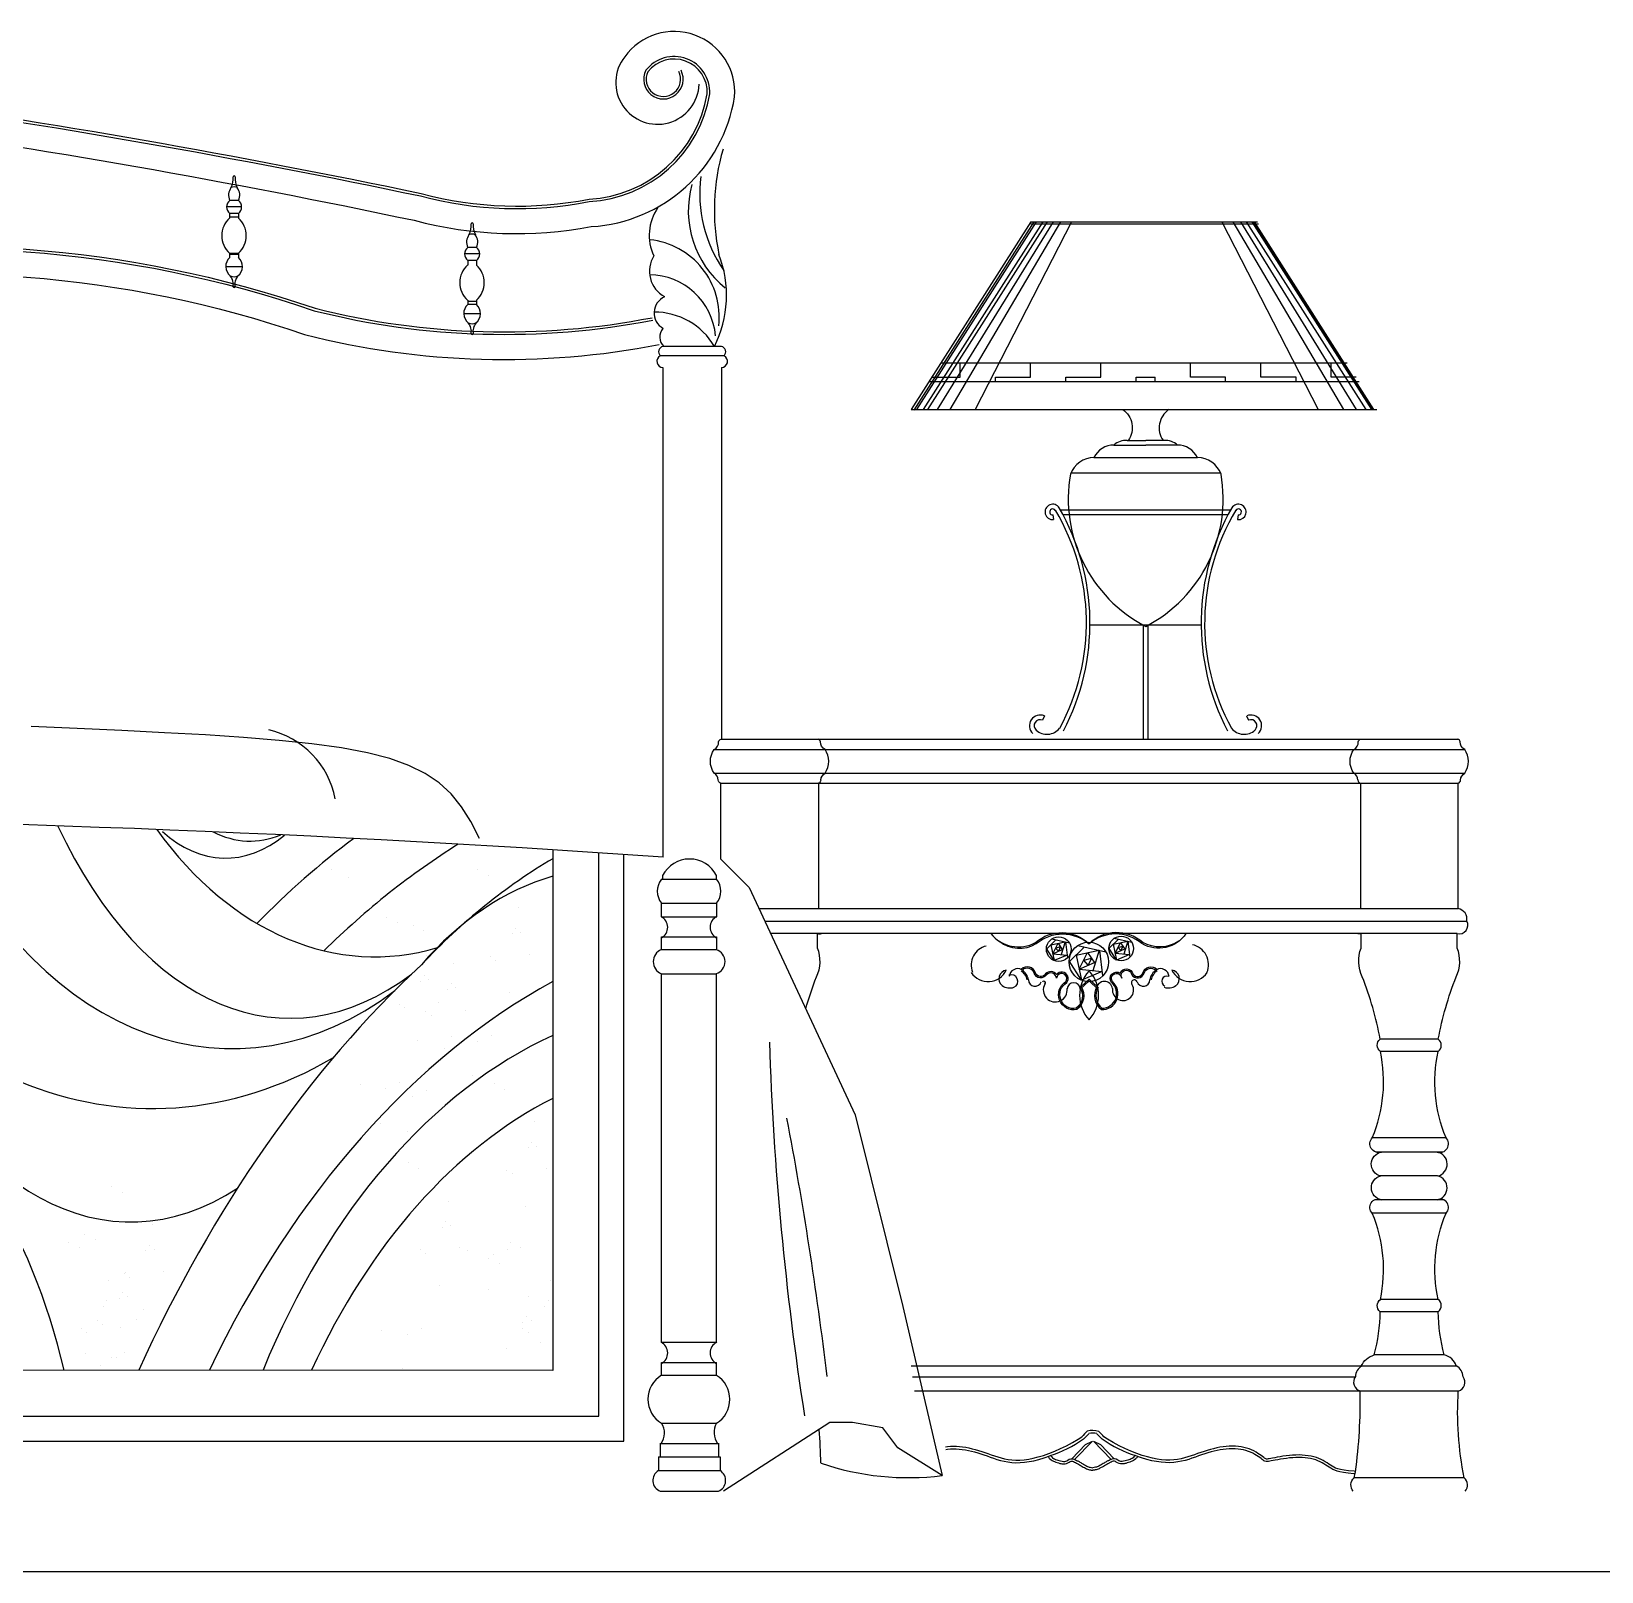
# Model space of a CAD drawing. Header units: inches. Extents: x 15.4 to 57.9, y 9.9 to 34.7.
# Drawn here: x 21.528 to 22.781, y 20.297 to 21.525 of the extents above; entities that cross this region are included whole.
import ezdxf

# ---------------------------------------------------------------- set-up
doc = ezdxf.new("R2010")
doc.units = ezdxf.units.IN
doc.header["$MEASUREMENT"] = 0
doc.layers.add('02', color=2, linetype='Continuous')
doc.layers.add('1', color=1, linetype='Continuous')

msp = doc.modelspace()

# ---------------------------------------------------------------- linework, layer by layer
at = {"layer": '02'}
for p, q in [((21.6937, 21.3906), (21.6866, 21.3906)), ((21.6962, 21.3854), (21.6842, 21.3854)), ((21.6937, 21.3802), (21.6866, 21.3802)), ((21.6866, 21.3802), (21.6866, 21.3765)), ((21.6937, 21.3773), (21.6866, 21.3773)), ((21.6937, 21.3802), (21.6937, 21.3765)), ((22.3258, 21.3734), (22.2304, 21.2237)), ((22.3283, 21.3734), (22.2326, 21.2233)), ((22.3301, 21.3734), (22.2346, 21.2237)), ((22.3354, 21.3734), (22.24, 21.2237)), ((22.339, 21.3734), (22.2435, 21.2237)), ((22.3437, 21.3734), (22.2511, 21.2237)), ((22.3496, 21.3734), (22.2612, 21.2237)), ((22.3584, 21.3734), (22.2816, 21.2237)), ((22.3258, 21.3734), (22.5067, 21.3734)), ((22.3258, 21.3719), (22.5076, 21.3719)), ((22.4783, 21.3734), (22.5552, 21.2237)), ((22.4872, 21.3734), (22.5755, 21.2237)), ((22.4931, 21.3734), (22.5856, 21.2237)), ((22.4978, 21.3734), (22.5932, 21.2237)), ((22.5023, 21.3734), (22.5977, 21.2237)), ((22.5032, 21.3734), (22.5986, 21.2237)), ((22.504, 21.3734), (22.5994, 21.2237)), ((21.8837, 21.3531), (21.8766, 21.3531)), ((21.6969, 21.3376), (21.6835, 21.3376)), ((21.6866, 21.3486), (21.6866, 21.345)), ((21.6937, 21.3481), (21.6866, 21.3481)), ((21.6937, 21.3474), (21.6866, 21.3474)), ((21.6937, 21.3486), (21.6937, 21.345)), ((21.8862, 21.3479), (21.8741, 21.3479)), ((21.8766, 21.3427), (21.8766, 21.339)), ((21.8837, 21.3427), (21.8766, 21.3427)), ((21.8837, 21.3427), (21.8837, 21.339)), ((21.8868, 21.3001), (21.8735, 21.3001)), ((21.8766, 21.3111), (21.8766, 21.3075)), ((21.8837, 21.3099), (21.8766, 21.3099)), ((21.8837, 21.3075), (21.8766, 21.3075)), ((21.8837, 21.3111), (21.8837, 21.3075)), ((22.079, 21.274), (22.0324, 21.274)), ((22.0812, 21.2667), (22.0302, 21.2667)), ((22.2542, 21.2611), (22.5782, 21.2611)), ((22.4532, 21.2496), (22.4532, 21.2611)), ((22.5094, 21.2496), (22.5094, 21.2611)), ((22.5656, 21.2496), (22.5656, 21.2611)), ((22.0325, 20.8665), (22.0325, 21.2573)), ((22.079, 21.2573), (22.079, 20.9606)), ((22.4252, 21.2461), (22.4252, 21.2496)), ((22.4813, 21.2496), (22.4532, 21.2496)), ((22.4813, 21.2461), (22.4813, 21.2496)), ((22.5375, 21.2496), (22.5094, 21.2496)), ((22.5375, 21.2461), (22.5375, 21.2496)), ((22.5855, 21.2496), (22.5656, 21.2496)), ((22.2447, 21.2461), (22.5878, 21.2461)), ((22.2304, 21.2237), (22.6021, 21.2237)), ((22.4027, 21.1991), (22.4176, 21.199)), ((22.4324, 21.1991), (22.4176, 21.199)), ((22.3922, 21.1954), (22.4176, 21.1952)), ((22.4429, 21.1954), (22.4176, 21.1952)), ((22.3763, 21.1855), (22.4589, 21.1855)), ((22.4774, 21.173), (22.3578, 21.173)), ((22.3436, 21.1396), (22.344, 21.1359)), ((22.3495, 21.1438), (22.4854, 21.1438)), ((22.3515, 21.1401), (22.4834, 21.1401)), ((22.4913, 21.1396), (22.4909, 21.1359)), ((22.3731, 21.052), (22.4617, 21.052)), ((22.4156, 21.0517), (22.4156, 20.9606)), ((22.4194, 21.0517), (22.4194, 20.9606)), ((22.3367, 20.9793), (22.3352, 20.9758)), ((22.4981, 20.9793), (22.4996, 20.9758)), ((22.0788, 20.9606), (22.6665, 20.9606)), ((22.0732, 20.9526), (22.6721, 20.9526)), ((22.0732, 20.9336), (22.6721, 20.9336)), ((22.0785, 20.9256), (22.6668, 20.9256)), ((22.1564, 20.9256), (22.1564, 20.8256)), ((22.5889, 20.9256), (22.5889, 20.8256)), ((21.9445, 20.8724), (21.9445, 20.4571)), ((21.9812, 20.4206), (21.9812, 20.87)), ((22.0012, 20.4006), (22.0012, 20.8686)), ((21.7683, 20.8566), (21.7683, 20.8566)), ((21.7812, 20.8503), (21.7812, 20.8503)), ((21.8848, 20.8566), (21.8848, 20.8566)), ((21.8932, 20.8521), (21.8932, 20.8521)), ((22.0311, 20.849), (22.0751, 20.849)), ((22.0321, 20.8519), (22.0321, 20.849)), ((22.0751, 20.849), (22.0751, 20.8519)), ((21.9169, 20.8261), (21.9169, 20.8261)), ((22.0311, 20.8299), (22.0751, 20.8299)), ((22.1089, 20.8256), (22.6668, 20.8256)), ((21.8118, 20.8186), (21.8118, 20.8186)), ((21.8202, 20.8142), (21.8202, 20.8142)), ((21.8333, 20.8123), (21.8333, 20.8123)), ((22.0309, 20.8191), (22.0753, 20.8191)), ((22.1136, 20.8156), (22.6738, 20.8156)), ((21.8417, 20.8079), (21.8417, 20.8079)), ((21.9121, 20.8054), (21.9121, 20.8054)), ((21.9149, 20.8098), (21.9149, 20.8098)), ((21.9186, 20.8066), (21.9186, 20.8066)), ((22.0312, 20.8029), (22.075, 20.8029)), ((22.6661, 20.8056), (22.1183, 20.8056)), ((22.3386, 20.7934), (22.346, 20.8007)), ((22.3419, 20.7967), (22.3534, 20.799)), ((22.3427, 20.8014), (22.3567, 20.7983)), ((22.3434, 20.7895), (22.3476, 20.7979)), ((22.3476, 20.7979), (22.3513, 20.7925)), ((22.3534, 20.799), (22.3502, 20.7889)), ((22.3536, 20.799), (22.3551, 20.7862)), ((22.3884, 20.7939), (22.3958, 20.8011)), ((22.3917, 20.7971), (22.4032, 20.7995)), ((22.3925, 20.8019), (22.4065, 20.7987)), ((22.3932, 20.79), (22.3974, 20.7983)), ((22.3974, 20.7983), (22.4011, 20.793)), ((22.4032, 20.7995), (22.4, 20.7893)), ((22.4034, 20.7994), (22.4049, 20.7867)), ((21.8438, 20.7881), (21.8438, 20.7881)), ((21.8948, 20.7874), (21.8948, 20.7874)), ((21.9262, 20.7889), (21.9262, 20.7889)), ((22.0311, 20.7928), (22.0751, 20.7928)), ((22.3445, 20.7841), (22.3384, 20.7937)), ((22.3419, 20.7967), (22.3445, 20.7841)), ((22.3434, 20.7895), (22.351, 20.793)), ((22.3434, 20.7895), (22.3549, 20.7884)), ((22.3549, 20.7884), (22.3445, 20.7841)), ((22.3567, 20.7833), (22.3686, 20.7949)), ((22.362, 20.7885), (22.3804, 20.7923)), ((22.362, 20.7885), (22.3663, 20.7684)), ((22.3633, 20.7961), (22.3857, 20.7911)), ((22.3644, 20.7771), (22.3712, 20.7904)), ((22.3712, 20.7904), (22.3771, 20.7819)), ((22.3804, 20.7923), (22.3753, 20.776)), ((22.3808, 20.7922), (22.3832, 20.7718)), ((22.3943, 20.7845), (22.3882, 20.7942)), ((22.3917, 20.7971), (22.3943, 20.7845)), ((22.3932, 20.79), (22.4008, 20.7934)), ((22.3932, 20.79), (22.4047, 20.7889)), ((22.4047, 20.7889), (22.3943, 20.7845)), ((21.8653, 20.7818), (21.8653, 20.7818)), ((21.8991, 20.7845), (21.8991, 20.7845)), ((22.0311, 20.7736), (22.0751, 20.7736)), ((22.3663, 20.7684), (22.3564, 20.7838)), ((22.3644, 20.7771), (22.3766, 20.7826)), ((22.3644, 20.7771), (22.3828, 20.7753)), ((22.3828, 20.7753), (22.3663, 20.7684)), ((21.8391, 20.7674), (21.8391, 20.7674)), ((21.8418, 20.7718), (21.8418, 20.7718)), ((21.8456, 20.7686), (21.8456, 20.7686)), ((21.8606, 20.7611), (21.8606, 20.7611)), ((21.8633, 20.7655), (21.8633, 20.7655)), ((21.8671, 20.7623), (21.8671, 20.7623)), ((22.3724, 20.7679), (22.3654, 20.7613)), ((22.3724, 20.7693), (22.3661, 20.7634)), ((22.3788, 20.7634), (22.3724, 20.7693)), ((22.3794, 20.7613), (22.3724, 20.7679)), ((21.8218, 20.7494), (21.8218, 20.7494)), ((21.8532, 20.7509), (21.8532, 20.7509)), ((21.9099, 20.7585), (21.9099, 20.7585)), ((21.8261, 20.7466), (21.8261, 20.7466)), ((21.8432, 20.7431), (21.8432, 20.7431)), ((21.8476, 20.7402), (21.8476, 20.7402)), ((21.8747, 20.7446), (21.8747, 20.7446)), ((21.8639, 20.7231), (21.8639, 20.7231)), ((21.8953, 20.7246), (21.8953, 20.7246)), ((21.8368, 20.7205), (21.8368, 20.7205)), ((21.8583, 20.7142), (21.8583, 20.7142)), ((21.8842, 20.7199), (21.8842, 20.7199)), ((22.651, 20.7213), (22.6047, 20.7213)), ((22.6509, 20.7115), (22.6048, 20.7115)), ((21.7909, 20.6852), (21.7909, 20.6852)), ((21.8223, 20.6867), (21.8223, 20.6867)), ((21.8801, 20.6922), (21.8801, 20.6922)), ((21.8977, 20.6858), (21.8977, 20.6858)), ((21.8111, 20.682), (21.8111, 20.682)), ((21.8326, 20.6757), (21.8326, 20.6757)), ((21.8438, 20.6804), (21.8438, 20.6804)), ((21.9061, 20.6814), (21.9061, 20.6814)), ((21.807, 20.6543), (21.807, 20.6543)), ((21.8285, 20.6479), (21.8285, 20.6479)), ((21.9298, 20.6553), (21.9298, 20.6553)), ((21.9278, 20.6391), (21.9278, 20.6391)), ((21.9315, 20.6359), (21.9315, 20.6359)), ((22.6572, 20.6427), (22.5984, 20.6427)), ((21.829, 20.6226), (21.829, 20.6226)), ((21.925, 20.6346), (21.925, 20.6346)), ((22.6545, 20.6313), (22.6012, 20.6313)), ((21.8374, 20.6182), (21.8374, 20.6182)), ((21.9077, 20.6166), (21.9077, 20.6166)), ((21.912, 20.6138), (21.912, 20.6138)), ((21.9391, 20.6182), (21.9391, 20.6182)), ((22.6505, 20.6122), (22.6052, 20.6122)), ((21.5926, 20.6036), (21.5926, 20.6036)), ((21.601, 20.5992), (21.601, 20.5992)), ((21.861, 20.5921), (21.861, 20.5921)), ((21.9228, 20.5877), (21.9228, 20.5877)), ((22.6553, 20.5932), (22.6004, 20.5932)), ((21.6247, 20.5731), (21.6247, 20.5731)), ((21.859, 20.5758), (21.859, 20.5758)), ((21.8628, 20.5726), (21.8628, 20.5726)), ((22.6572, 20.5825), (22.5984, 20.5825)), ((21.5711, 20.5657), (21.5711, 20.5657)), ((21.5795, 20.5613), (21.5795, 20.5613)), ((21.8563, 20.5714), (21.8563, 20.5714)), ((21.5582, 20.5594), (21.5582, 20.5594)), ((21.5666, 20.5549), (21.5666, 20.5549)), ((21.6199, 20.5524), (21.6199, 20.5524)), ((21.6227, 20.5568), (21.6227, 20.5568)), ((21.6264, 20.5536), (21.6264, 20.5536)), ((21.8389, 20.5534), (21.8389, 20.5534)), ((21.8433, 20.5505), (21.8433, 20.5505)), ((21.8704, 20.5549), (21.8704, 20.5549)), ((21.8768, 20.5524), (21.8768, 20.5524)), ((21.8971, 20.5492), (21.8971, 20.5492)), ((21.9082, 20.5539), (21.9082, 20.5539)), ((21.9106, 20.5594), (21.9106, 20.5594)), ((21.919, 20.5549), (21.919, 20.5549)), ((21.945, 20.5594), (21.945, 20.5594)), ((21.6026, 20.5344), (21.6026, 20.5344)), ((21.6032, 20.5352), (21.6032, 20.5352)), ((21.634, 20.5359), (21.634, 20.5359)), ((21.8934, 20.5467), (21.8934, 20.5467)), ((21.9018, 20.5423), (21.9018, 20.5423)), ((21.5903, 20.5289), (21.5903, 20.5289)), ((21.6069, 20.5316), (21.6069, 20.5316)), ((21.854, 20.5245), (21.854, 20.5245)), ((21.9427, 20.5289), (21.9427, 20.5289)), ((21.5883, 20.5126), (21.5883, 20.5126)), ((21.5984, 20.5145), (21.5984, 20.5145)), ((21.6012, 20.5189), (21.6012, 20.5189)), ((21.6049, 20.5157), (21.6049, 20.5157)), ((21.893, 20.5215), (21.893, 20.5215)), ((21.9255, 20.5162), (21.9255, 20.5162)), ((21.9407, 20.5126), (21.9407, 20.5126)), ((21.9444, 20.5094), (21.9444, 20.5094)), ((22.6509, 20.5137), (22.6048, 20.5137)), ((21.5856, 20.5082), (21.5856, 20.5082)), ((21.6125, 20.498), (21.6125, 20.498)), ((21.6177, 20.5055), (21.6177, 20.5055)), ((21.9235, 20.4999), (21.9235, 20.4999)), ((21.9379, 20.5082), (21.9379, 20.5082)), ((22.651, 20.5039), (22.6047, 20.5039)), ((21.5682, 20.4902), (21.5682, 20.4902)), ((21.5726, 20.4873), (21.5726, 20.4873)), ((21.5811, 20.4965), (21.5811, 20.4965)), ((21.5854, 20.4936), (21.5854, 20.4936)), ((21.5996, 20.4917), (21.5996, 20.4917)), ((21.8081, 20.4891), (21.8081, 20.4891)), ((21.8283, 20.486), (21.8283, 20.486)), ((21.8395, 20.4906), (21.8395, 20.4906)), ((21.9206, 20.4902), (21.9206, 20.4902)), ((21.9207, 20.4955), (21.9207, 20.4955)), ((21.9249, 20.4873), (21.9249, 20.4873)), ((21.9272, 20.4967), (21.9272, 20.4967)), ((22.075, 20.4903), (22.0751, 20.4903)), ((21.9077, 20.4747), (21.9077, 20.4747)), ((21.9348, 20.479), (21.9348, 20.479)), ((22.0309, 20.4795), (22.0753, 20.4795)), ((21.5717, 20.4702), (21.5717, 20.4702)), ((21.5833, 20.4613), (21.5833, 20.4613)), ((21.592, 20.467), (21.592, 20.467)), ((21.5962, 20.4676), (21.5962, 20.4676)), ((21.6031, 20.4717), (21.6031, 20.4717)), ((22.0312, 20.4633), (22.075, 20.4633)), ((22.2304, 20.4606), (22.6656, 20.4606)), ((22.6558, 20.4694), (22.5999, 20.4694)), ((21.9445, 20.4571), (20.3204, 20.4573)), ((21.8242, 20.4582), (21.8242, 20.4582)), ((21.9357, 20.4571), (21.9357, 20.4571)), ((22.0311, 20.4532), (22.0751, 20.4532)), ((22.2316, 20.452), (22.5849, 20.452)), ((22.667, 20.4406), (22.2332, 20.4406)), ((20.2838, 20.4206), (21.9812, 20.4206)), ((22.0312, 20.4149), (22.075, 20.4149)), ((22.075, 20.4157), (22.075, 20.4157)), ((20.2638, 20.4006), (22.0012, 20.4006)), ((22.0302, 20.3987), (22.0767, 20.3987)), ((22.3586, 20.3866), (22.3695, 20.3979)), ((22.3608, 20.386), (22.375, 20.4007)), ((22.3695, 20.3979), (22.375, 20.4007)), ((22.3759, 20.4007), (22.3815, 20.3979)), ((22.3901, 20.386), (22.3759, 20.4007)), ((22.3924, 20.3866), (22.3815, 20.3979)), ((22.0288, 20.388), (22.078, 20.388)), ((22.0288, 20.3771), (22.078, 20.3771)), ((22.0302, 20.3606), (22.0767, 20.3606)), ((22.6717, 20.3714), (22.5839, 20.3714))]:
    msp.add_line(p, q, dxfattribs=at)
for points in [[(21.2323, 21.39, -0.130335), (21.252, 21.4082, -0.118171), (21.3885, 21.4529, -0.016946), (21.834, 21.3747, 0.112564), (21.9752, 21.3697, 0.352312), (22.0896, 21.4733, 0.758077), (22.0019, 21.5052, 1.374201), (22.0613, 21.4832)], [(21.2153, 21.3751, -1.113519), (21.2393, 21.3799, -0.603936), (21.2014, 21.3617, -0.199699), (21.1989, 21.3935, -0.134919), (21.2306, 21.4308, -0.187041), (21.3963, 21.4735, -0.017027), (21.8395, 21.3961, 0.114354), (21.9734, 21.3916, 0.351106), (22.0677, 21.4757, 0.729395), (22.0204, 21.4933, 1.61802), (22.045, 21.4935)], [(21.2171, 21.3761, -1.128329), (21.2377, 21.3788, -0.591946), (21.2023, 21.3635, -0.177266), (21.2007, 21.3926, -0.137366), (21.2321, 21.4294, -0.18565), (21.3956, 21.4716, -0.01702), (21.839, 21.3941, 0.114182), (21.9735, 21.3896, 0.351273), (22.0697, 21.4755, 0.733847), (22.0187, 21.4944, 1.630344), (22.0468, 21.4944)], [(21.1321, 21.3115, 0.077438), (21.2893, 21.3379, -0.130557), (21.7548, 21.3045, 0.110465), (22.0237, 21.297, 0.080578)], [(21.1321, 21.3095, 0.07755), (21.2902, 21.336, -0.13035), (21.7541, 21.3026, 0.110529), (22.0243, 21.2951, 0.080733)], [(21.1321, 21.2892, 0.078597), (21.2982, 21.3177, -0.128176), (21.7465, 21.2836, 0.111029), (22.0294, 21.2756, 0.082091)], [(22.3992, 21.2237, -0.414467), (22.4038, 21.1992, -0.414467)], [(22.0765, 20.9281, 0.240861), (22.0732, 20.9336, -0.308746), (22.0732, 20.9526, 0.326735), (22.0767, 20.9587, -0.287623), (22.0788, 20.9606)], [(22.1583, 20.9281, -0.240861), (22.1617, 20.9336, 0.308746), (22.1617, 20.9526, -0.326735), (22.1582, 20.9587, 0.287623), (22.1561, 20.9606)], [(22.5869, 20.9281, 0.240861), (22.5836, 20.9336, -0.308746), (22.5836, 20.9526, 0.326735), (22.5871, 20.9587, -0.287623), (22.5892, 20.9606)], [(22.6687, 20.9281, -0.240861), (22.6721, 20.9336, 0.308746), (22.6721, 20.9526, -0.326735), (22.6686, 20.9587, 0.287623), (22.6665, 20.9606)], [(22.0785, 20.865), (22.0785, 20.9256, -0.31391), (22.0765, 20.9282)], [(22.1584, 20.9282, -0.31391), (22.1564, 20.9256)], [(22.5869, 20.9282, 0.31391), (22.5889, 20.9256)], [(22.6725, 20.3606, 0.409287), (22.6717, 20.3714, -0.065136), (22.667, 20.4406, 0.520325), (22.6708, 20.452, 0.276899), (22.6654, 20.4607, 0.258128), (22.6558, 20.4694, -0.06379), (22.651, 20.5039, 0.500989), (22.6509, 20.5137, -0.152906), (22.6572, 20.5825, 0.836082), (22.6501, 20.5932, 0.819622), (22.6505, 20.6122, 0.818188), (22.6501, 20.6313, 0.785981), (22.6572, 20.6427, -0.152906), (22.6509, 20.7115, 0.500989), (22.651, 20.7213, -0.048518), (22.6653, 20.7711, 0.211845), (22.6661, 20.794), (22.6661, 20.8056, 0.652991), (22.6738, 20.8156, 0.415573), (22.6668, 20.8256), (22.6668, 20.9256, 0.31391), (22.6688, 20.9282)], [(22.1463, 20.7456, -0.025165), (22.1549, 20.7711, 0.211845), (22.1557, 20.794), (22.1557, 20.8056, 0.118899), (22.159, 20.8056)], [(22.294, 20.8056, 0.364208), (22.3297, 20.7985, -0.39192), (22.3724, 20.7975)], [(22.3008, 20.7995, 0.311736), (22.3302, 20.7976, -0.36627), (22.3724, 20.7975)], [(22.4441, 20.7995, -0.274785), (22.4152, 20.7985, 0.39192), (22.3724, 20.7975)], [(22.4497, 20.8056, -0.402096), (22.4146, 20.7976, 0.36627), (22.3724, 20.7975)], [(22.5896, 20.4606, -0.216948), (22.5999, 20.4694, 0.06379), (22.6047, 20.5039, -0.500989), (22.6048, 20.5137, 0.152906), (22.5984, 20.5825, -0.836082), (22.6056, 20.5932, -0.819622), (22.6052, 20.6122, -0.818188), (22.6056, 20.6313, -0.785981), (22.5984, 20.6427, 0.152906), (22.6048, 20.7115, -0.500989), (22.6047, 20.7213, 0.048518), (22.5904, 20.7711, -0.211845), (22.5895, 20.794), (22.5895, 20.8056, -0.118899), (22.5863, 20.8056)], [(22.3651, 20.7628, -0.379962), (22.3622, 20.746, -0.844512), (22.3546, 20.7665, 1.004936), (22.3465, 20.7729, 0.467342), (22.3376, 20.7734, -0.648499), (22.3296, 20.7744, 0.555304), (22.3185, 20.7772)], [(22.3661, 20.7634, -0.385418), (22.3627, 20.745, -0.846063), (22.3539, 20.7673, 1.311813), (22.3465, 20.7701, 0.622182), (22.3384, 20.7728, -0.639998), (22.3286, 20.774, 0.555304), (22.3192, 20.7765)], [(22.3788, 20.7634, 0.385418), (22.3822, 20.745, 0.718106), (22.391, 20.7673, -1.311813), (22.3984, 20.7701, -1.163865), (22.4064, 20.7728, 0.639998), (22.4163, 20.774, -0.555304), (22.4256, 20.7765)], [(22.3797, 20.7628, 0.377899), (22.3826, 20.7461, 0.711148), (22.3902, 20.7666, -0.849148), (22.3972, 20.774, -0.74127), (22.4075, 20.7732, 0.624831), (22.4153, 20.7744, -0.555304), (22.4264, 20.7772)], [(22.3395, 20.3884, 0.03215), (22.3412, 20.3865, 0.094826), (22.3449, 20.3843, 0.030679), (22.3491, 20.3829, 0.046778), (22.352, 20.3825, 0.177054), (22.3566, 20.3839, -0.274127), (22.3599, 20.3843, -0.009052), (22.3615, 20.3835, -0.007283), (22.3634, 20.3825, -0.011261), (22.366, 20.381, 0.008001), (22.3696, 20.379, 0.077208), (22.3728, 20.3778, 0.020725), (22.3754, 20.3774)], [(22.3415, 20.3891, 0.021705), (22.3426, 20.388, 0.094826), (22.3456, 20.3861, 0.030679), (22.3496, 20.3849, 0.046778), (22.3521, 20.3845, 0.177054), (22.3554, 20.3855, -0.274127), (22.3607, 20.3861, -0.009052), (22.3624, 20.3853, -0.007283), (22.3644, 20.3843, -0.011261), (22.367, 20.3828, 0.008001), (22.3706, 20.3807, 0.077208), (22.3732, 20.3798, 0.018804), (22.3754, 20.3794, 0.044965)], [(22.4093, 20.3891, -0.021705), (22.4082, 20.388, -0.094826), (22.4052, 20.3861, -0.030679), (22.4012, 20.3849, -0.046778), (22.3987, 20.3845, -0.177054), (22.3953, 20.3855, 0.274127), (22.39, 20.3861, 0.009052), (22.3884, 20.3853, 0.007283), (22.3864, 20.3843, 0.011261), (22.3837, 20.3828, -0.008001), (22.3802, 20.3807, -0.077208), (22.3776, 20.3798, -0.018804), (22.3754, 20.3794, -0.044965)], [(22.4113, 20.3884, -0.03215), (22.4096, 20.3865, -0.094826), (22.4059, 20.3843, -0.030679), (22.4017, 20.3829, -0.046778), (22.3988, 20.3825, -0.177054), (22.3941, 20.3839, 0.274127), (22.3909, 20.3843, 0.009052), (22.3893, 20.3835, 0.007283), (22.3873, 20.3825, 0.011261), (22.3848, 20.381, -0.008001), (22.3811, 20.379, -0.077208), (22.378, 20.3778, -0.020725), (22.3754, 20.3774)], [(22.5832, 20.3606, -0.409287), (22.5839, 20.3714, 0.004529), (22.5849, 20.3761)]]:
    msp.add_lwpolyline(points, format="xyb", dxfattribs=at)
for points in [[(21.8861, 20.8814), (21.8791, 20.8949), (21.8716, 20.9068), (21.8633, 20.917), (21.8538, 20.9258), (21.8427, 20.9334), (21.8297, 20.9398), (21.8145, 20.9452), (21.7966, 20.9498), (21.7758, 20.9537), (21.7523, 20.957), (21.7262, 20.9597), (21.6978, 20.9621), (21.6673, 20.9641), (21.6348, 20.9659), (21.6007, 20.9676), (21.565, 20.9692), (21.5282, 20.9708)], [(22.0785, 20.865), (22.1011, 20.8424), (22.1857, 20.6611), (22.2238, 20.508), (22.2551, 20.3731), (22.2198, 20.3952), (22.2077, 20.4113), (22.1835, 20.4154), (22.1656, 20.4154), (22.0806, 20.3606)], [(22.0312, 20.819), (22.0312, 20.8299)], [(22.075, 20.8299), (22.075, 20.819)], [(22.0312, 20.7928), (22.0312, 20.8029)], [(22.075, 20.8029), (22.075, 20.7928)], [(22.0312, 20.4794), (22.0312, 20.7736)], [(22.075, 20.4794), (22.075, 20.7736)], [(22.0312, 20.4532), (22.0312, 20.4633)], [(22.075, 20.4532), (22.075, 20.4633)], [(22.0302, 20.3989), (22.0302, 20.388)], [(22.0767, 20.3989), (22.0767, 20.388)], [(22.2578, 20.3961), (22.2593, 20.3963), (22.2617, 20.3965), (22.2641, 20.3966), (22.2665, 20.3965), (22.269, 20.3963), (22.2715, 20.3961), (22.274, 20.3957), (22.2765, 20.3952), (22.279, 20.3946), (22.2816, 20.394), (22.2841, 20.3933), (22.2867, 20.3925), (22.2892, 20.3916), (22.2917, 20.3907), (22.2943, 20.3898), (22.2969, 20.3889), (22.2995, 20.388), (22.3022, 20.3872), (22.305, 20.3865), (22.3079, 20.386), (22.3108, 20.3856), (22.314, 20.3854), (22.3172, 20.3855), (22.3206, 20.3857), (22.3242, 20.3862), (22.3279, 20.387), (22.3318, 20.388), (22.336, 20.3893), (22.3404, 20.3908), (22.345, 20.3926), (22.3497, 20.3947), (22.3545, 20.397), (22.3592, 20.3996), (22.3638, 20.4023), (22.3666, 20.4041)], [(22.5849, 20.3765), (22.5839, 20.3766), (22.5794, 20.377), (22.5758, 20.3775), (22.573, 20.378), (22.5709, 20.3786), (22.5691, 20.3792), (22.5677, 20.3799), (22.5664, 20.3807), (22.5651, 20.3815), (22.5637, 20.3824), (22.5623, 20.3833), (22.5608, 20.3842), (22.5592, 20.3851), (22.5575, 20.386), (22.5557, 20.3868), (22.5538, 20.3875), (22.5518, 20.3881), (22.5496, 20.3886), (22.5473, 20.389), (22.5449, 20.3893), (22.5425, 20.3895), (22.54, 20.3896), (22.5374, 20.3895), (22.5348, 20.3894), (22.5322, 20.3892), (22.5296, 20.3889), (22.5271, 20.3886), (22.5248, 20.3882), (22.5225, 20.3878), (22.5205, 20.3874), (22.5188, 20.3871), (22.5173, 20.3868), (22.5161, 20.3865), (22.5152, 20.3864), (22.5145, 20.3863), (22.5139, 20.3863), (22.5134, 20.3865), (22.5129, 20.3867), (22.5124, 20.3871), (22.5117, 20.3877), (22.5108, 20.3883), (22.5098, 20.3891), (22.5085, 20.39), (22.5071, 20.3909), (22.5056, 20.3919), (22.5039, 20.3928), (22.5021, 20.3937), (22.5002, 20.3944), (22.4981, 20.3951), (22.496, 20.3956), (22.4938, 20.396), (22.4915, 20.3963), (22.4891, 20.3965), (22.4867, 20.3966), (22.4842, 20.3965), (22.4818, 20.3963), (22.4793, 20.3961), (22.4768, 20.3957), (22.4743, 20.3952), (22.4717, 20.3946), (22.4692, 20.394), (22.4667, 20.3933), (22.4641, 20.3925), (22.4616, 20.3916), (22.459, 20.3907), (22.4565, 20.3898), (22.4539, 20.3889), (22.4513, 20.388), (22.4486, 20.3872), (22.4458, 20.3865), (22.4429, 20.386), (22.4399, 20.3856), (22.4368, 20.3854), (22.4336, 20.3855), (22.4302, 20.3857), (22.4266, 20.3862), (22.4229, 20.387), (22.4189, 20.388), (22.4148, 20.3893), (22.4104, 20.3908), (22.4058, 20.3926), (22.401, 20.3947), (22.3963, 20.397), (22.3915, 20.3996), (22.387, 20.4023), (22.3841, 20.4042)], [(22.0288, 20.388), (22.0288, 20.3771)], [(22.078, 20.388), (22.078, 20.3771)], [(22.258, 20.3941), (22.2595, 20.3943), (22.2618, 20.3945), (22.2641, 20.3946), (22.2664, 20.3945), (22.2688, 20.3943), (22.2712, 20.3941), (22.2737, 20.3937), (22.2761, 20.3933), (22.2786, 20.3927), (22.2811, 20.3921), (22.2835, 20.3914), (22.286, 20.3906), (22.2885, 20.3897), (22.2911, 20.3888), (22.2936, 20.3879), (22.2962, 20.387), (22.2989, 20.3861), (22.3017, 20.3853), (22.3046, 20.3846), (22.3076, 20.384), (22.3107, 20.3836), (22.3139, 20.3834), (22.3173, 20.3835), (22.3208, 20.3838), (22.3245, 20.3843), (22.3283, 20.385), (22.3324, 20.3861), (22.3366, 20.3874), (22.3411, 20.3889), (22.3415, 20.3891)], [(22.5846, 20.3745), (22.5837, 20.3746), (22.5791, 20.375), (22.5755, 20.3755), (22.5726, 20.3761), (22.5703, 20.3767), (22.5684, 20.3774), (22.5668, 20.3781), (22.5654, 20.379), (22.564, 20.3798), (22.5626, 20.3807), (22.5612, 20.3816), (22.5598, 20.3825), (22.5583, 20.3834), (22.5567, 20.3842), (22.555, 20.3849), (22.5532, 20.3856), (22.5512, 20.3862), (22.5492, 20.3867), (22.547, 20.387), (22.5447, 20.3873), (22.5424, 20.3875), (22.5399, 20.3876), (22.5374, 20.3875), (22.5349, 20.3874), (22.5324, 20.3872), (22.5299, 20.3869), (22.5274, 20.3866), (22.5251, 20.3862), (22.5229, 20.3858), (22.5209, 20.3855), (22.5192, 20.3851), (22.5177, 20.3848), (22.5165, 20.3846), (22.5155, 20.3844), (22.5145, 20.3843), (22.5136, 20.3843), (22.5127, 20.3846), (22.5119, 20.385), (22.5112, 20.3855), (22.5104, 20.3861), (22.5096, 20.3867), (22.5086, 20.3875), (22.5074, 20.3884), (22.5061, 20.3892), (22.5046, 20.3901), (22.503, 20.391), (22.5013, 20.3918), (22.4995, 20.3925), (22.4976, 20.3932), (22.4956, 20.3937), (22.4935, 20.3941), (22.4913, 20.3943), (22.489, 20.3945), (22.4867, 20.3946), (22.4843, 20.3945), (22.4819, 20.3943), (22.4795, 20.3941), (22.4771, 20.3937), (22.4747, 20.3933), (22.4722, 20.3927), (22.4697, 20.3921), (22.4672, 20.3914), (22.4647, 20.3906), (22.4622, 20.3897), (22.4597, 20.3888), (22.4572, 20.3879), (22.4545, 20.387), (22.4519, 20.3861), (22.4491, 20.3853), (22.4462, 20.3846), (22.4432, 20.384), (22.4401, 20.3836), (22.4369, 20.3834), (22.4335, 20.3835), (22.43, 20.3838), (22.4263, 20.3843), (22.4224, 20.385), (22.4184, 20.3861), (22.4141, 20.3874), (22.4097, 20.3889), (22.4093, 20.3891)]]:
    msp.add_lwpolyline(points, dxfattribs=at)
for points in [[(22.3457, 20.7941), (22.3495, 20.7952), (22.3479, 20.7916)], [(22.3681, 20.7844), (22.3742, 20.7861), (22.3717, 20.7804)], [(22.3955, 20.7945), (22.3993, 20.7956), (22.3977, 20.792)]]:
    msp.add_lwpolyline(points, close=True, dxfattribs=at)
for centre, radius in [((22.3482, 20.7932), 0.00986), ((22.3722, 20.783), 0.0158), ((22.398, 20.7937), 0.00986)]:
    msp.add_circle(centre, radius, dxfattribs=at)
for centre, radius, start, end in [((22.247, 21.3831), 0.1736, 163.7831, 191.8457), ((21.6966, 21.3947), 0.0108, 146.3245, 202.7037), ((21.6741, 21.408), 0.0154, 331.6683, 5.345), ((21.6902, 21.3951), 0.00621, 65.4734, 114.5266), ((21.6902, 21.4093), 0.000826, 10.8039, 169.1961), ((21.709, 21.4085), 0.018, 177.0789, 205.663), ((21.685, 21.3948), 0.00973, 333.9557, 37.016), ((22.1309, 21.3821), 0.0783, 164.3903, 231.4749), ((22.1708, 21.3965), 0.1091, 173.0252, 214.5727), ((21.6909, 21.3854), 0.00669, 129.0652, 230.9348), ((21.6895, 21.3854), 0.00669, 309.0652, 50.9348), ((21.6992, 21.3625), 0.0188, 131.9897, 228.0103), ((21.6809, 21.3625), 0.019, 312.6721, 47.3279), ((22.0592, 21.3629), 0.0378, 144.5851, 205.9949), ((21.8865, 21.3572), 0.0108, 146.3245, 202.7037), ((21.864, 21.3705), 0.0154, 331.6683, 5.345), ((21.8801, 21.3575), 0.00621, 65.4734, 114.5266), ((21.8801, 21.3718), 0.000826, 10.8039, 169.1961), ((21.899, 21.371), 0.018, 177.0789, 205.663), ((21.8749, 21.3573), 0.00973, 333.9557, 37.016), ((21.8808, 21.3479), 0.00669, 129.0652, 230.9348), ((21.8795, 21.3479), 0.00669, 309.0652, 50.9348), ((22.0154, 21.2977), 0.0619, 353.4091, 83.85), ((21.6932, 21.3379), 0.00965, 132.4619, 231.1818), ((21.6872, 21.3379), 0.00965, 308.8182, 47.5381), ((21.8891, 21.325), 0.0188, 131.9897, 228.0103), ((21.8708, 21.325), 0.019, 312.6721, 47.3279), ((22.0445, 21.334), 0.0229, 147.3425, 241.7545), ((21.9919, 21.3149), 0.0912, 333.3975, 20.9657), ((21.6794, 21.3237), 0.0102, 348.6237, 40.5205), ((21.6902, 21.3357), 0.00612, 239.9891, 300.0109), ((21.701, 21.3237), 0.0102, 139.4795, 191.3763), ((22.021, 21.2777), 0.0536, 5.1201, 89.3814), ((21.6902, 21.3219), 0.000826, 190.8039, 349.1961), ((22.0394, 21.3008), 0.0141, 113.7842, 240.7576), ((21.8831, 21.3004), 0.00965, 132.4619, 231.1818), ((21.8771, 21.3004), 0.00965, 308.8182, 47.5381), ((22.0256, 21.246), 0.0555, 30.354, 90.2956), ((21.8693, 21.2862), 0.0102, 348.6237, 40.5205), ((21.8801, 21.2982), 0.00612, 239.9891, 300.0109), ((21.891, 21.2862), 0.0102, 139.4795, 191.3763), ((22.0402, 21.2816), 0.0104, 138.4563, 226.7335), ((21.8801, 21.2844), 0.000826, 190.8039, 349.1961), ((22.0332, 21.2698), 0.00432, 100.1163, 227.4477), ((22.0782, 21.2698), 0.00432, 312.5523, 79.8837), ((22.0324, 21.2622), 0.00489, 116.4058, 269.8315), ((22.079, 21.2622), 0.00489, 270.1685, 63.5942), ((22.4459, 21.2091), 0.0176, 124.349, 214.3986), ((22.4016, 21.1855), 0.0136, 85.27, 133.6097), ((22.4335, 21.1855), 0.0136, 46.3903, 94.73), ((22.3922, 21.1776), 0.0178, 90, 153.8109), ((22.4429, 21.1776), 0.0178, 26.1891, 90), ((22.3766, 21.165), 0.0204, 90.9754, 159.1082), ((22.4586, 21.165), 0.0204, 20.8918, 89.0246), ((22.4703, 21.1524), 0.1145, 169.9962, 242.6044), ((22.3649, 21.1524), 0.1145, 297.3956, 10.0038), ((22.3434, 21.142), 0.00616, 32.0735, 275.454), ((22.3434, 21.142), 0.00242, 32.0735, 275.454), ((22.1947, 21.0534), 0.1756, 331.461, 30.8136), ((22.1878, 21.0532), 0.1853, 332.3858, 29.8079), ((22.6471, 21.0532), 0.1853, 150.1921, 207.6142), ((22.6402, 21.0534), 0.1756, 149.1864, 208.539), ((22.4915, 21.142), 0.00616, 264.546, 147.9265), ((22.4915, 21.142), 0.00242, 264.546, 147.9265), ((22.3333, 20.9715), 0.00849, 66.2695, 227.016), ((22.3333, 20.9715), 0.00475, 66.2695, 227.016), ((22.5016, 20.9715), 0.00849, 312.984, 113.7305), ((22.5016, 20.9715), 0.00475, 312.984, 113.7305), ((21.7029, 20.9006), 0.0691, 10.4873, 77.5265), ((22.3388, 20.9773), 0.0127, 226.9126, 322.2806), ((22.4961, 20.9773), 0.0127, 217.7194, 313.0874), ((21.1154, 7.8092), 13.0895, 85.9826, 93.86786), ((22.0536, 20.841), 0.0241, 26.9048, 153.1131), ((22.0436, 20.8394), 0.0157, 142.5334, 217.4666), ((22.0633, 20.8394), 0.0152, 320.817, 39.183), ((22.0266, 20.8106), 0.00958, 298.4959, 63.2217), ((22.0796, 20.8106), 0.00958, 116.7783, 241.5041), ((22.0351, 20.7832), 0.0104, 112.6268, 247.3732), ((22.0718, 20.7832), 0.0101, 288.7349, 71.2651), ((22.2936, 20.7807), 0.0153, 102.3075, 202.2541), ((22.4513, 20.7807), 0.0164, 337.6543, 77.7398), ((22.2918, 20.7835), 0.0162, 213.9541, 334.036), ((22.3073, 20.7695), 0.0069, 98.1888, 231.686), ((22.3103, 20.7675), 0.00525, 294.5543, 112.6902), ((22.3155, 20.7708), 0.00682, 61.3828, 175.1686), ((22.3117, 20.7664), 0.0115, 11.2151, 55.421), ((22.3117, 20.7664), 0.0126, 10.7182, 55.6939), ((22.3939, 20.7564), 0.0291, 138.5084, 222.4366), ((22.3509, 20.7564), 0.0291, 317.5634, 41.4916), ((22.4332, 20.7664), 0.0126, 124.3061, 169.2818), ((22.4332, 20.7664), 0.0115, 124.579, 168.7849), ((22.4294, 20.7708), 0.00682, 4.8314, 118.6172), ((22.4531, 20.7835), 0.0162, 205.964, 326.0459), ((22.4375, 20.7695), 0.0069, 308.314, 81.8112), ((22.3091, 20.7727), 0.0105, 234.8723, 288.7795), ((22.3292, 20.7687), 0.00517, 179.3764, 343.0099), ((22.3363, 20.7663), 0.00129, 308.3083, 157.0944), ((22.3454, 20.7606), 0.00952, 150.4027, 7.2659), ((22.3601, 20.7611), 0.0053, 2.9613, 174.7521), ((22.3847, 20.7611), 0.00638, 5.1857, 177.044), ((22.3995, 20.7606), 0.00844, 172.6816, 29.6113), ((22.4085, 20.7663), 0.00237, 22.7781, 231.7614), ((22.4157, 20.7687), 0.00517, 196.9901, 0.6236), ((22.4345, 20.7675), 0.00417, 67.3225, 245.5124), ((22.4357, 20.7727), 0.0105, 251.2205, 305.1277), ((24.5905, 20.8013), 2.4746, 181.906, 188.8437), ((19.1359, 20.0865), 3.0495, 6.8891, 10.8089), ((22.0266, 20.471), 0.00958, 298.4959, 63.2217), ((22.0796, 20.471), 0.00958, 116.7783, 241.5041), ((22.5948, 20.4519), 0.00992, 117.3364, 179.2458), ((22.0426, 20.4341), 0.0222, 120.8991, 239.5092), ((22.0634, 20.434), 0.0224, 301.3016, 58.6984), ((22.5908, 20.4477), 0.00735, 143.3767, 253.333), ((22.1815, 20.4326), 0.4073, 352.0306, 1.1307), ((22.0201, 20.4071), 0.0136, 322.1833, 35.056), ((22.088, 20.4075), 0.0149, 150.2682, 216.1236), ((21.5517, 20.3649), 0.607, 1.704, 4.2514), ((22.3752, 20.3946), 0.0146, 70.5221, 107.2026), ((22.3085, 20.4883), 0.1045, 288.2789, 304.6932), ((22.4016, 20.3743), 0.046, 131.8966, 139.6056), ((22.3491, 20.4247), 0.0293, 310.1589, 321.8024), ((22.3754, 20.3953), 0.0118, 73.9401, 106.0599), ((22.4017, 20.4247), 0.0293, 218.1976, 229.9306), ((22.3492, 20.3743), 0.046, 40.3944, 47.7643), ((22.4423, 20.4883), 0.1045, 235.3068, 251.7211), ((22.0336, 20.3692), 0.00923, 121.1121, 247.9723), ((22.0732, 20.3692), 0.00923, 292.0277, 58.8879), ((22.2283, 20.5886), 0.2171, 251.2527, 277.08)]:
    msp.add_arc(centre, radius, start, end, dxfattribs=at)
for centre, major_axis, ratio, start_param, end_param in [((21.6252, 21.2412), (0, -0.5751), 0.68, 5.353628, 6.661293), ((21.6885, 21.1309), (0, -0.4171), 0.68, -0.959029, 0.476403), ((21.7404, 21.1756), (-0.0084, -0.4375), 0.56205, -0.853074, 0.415009), ((21.8026, 21.1608), (0, 0.3737), 0.68, 2.386714, 3.339184), ((21.6834, 21.0049), (0, 0.1391), 0.68, 2.579845, 3.662057), ((21.703, 21.0108), (0, -0.1314), 0.68, 5.945786, 6.559765), ((22.096, 19.9874), (0, 1.0039), 0.68, 6.755201, 6.887077), ((22.1267, 19.9852), (0, -0.9689), 0.68, 3.543434, 3.728616), ((22.1242, 20.2012), (0, 0.7148), 0.68, 0.378672, 0.625379), ((21.9915, 20.4966), (0, 0.3614), 0.68, 6.475719, 6.949396), ((22.2507, 19.8291), (0, 1.1274), 0.68, 0.565948, 0.979724), ((22.1493, 19.959), (0, 0.8627), 0.68, 0.356615, 0.954936), ((21.6077, 20.8808), (0, 0.3052), 0.68, 2.006169, 3.565187), ((22.0684, 20.1426), (0, 0.6097), 0.68, 6.586764, 7.311536), ((21.2881, 20.3234), (0, -0.414), 0.68, 1.900046, 2.742661), ((22.0694, 20.1412), (0, -0.5637), 0.68, 3.473503, 4.117015)]:
    msp.add_ellipse(centre, major_axis=major_axis, ratio=ratio, start_param=start_param, end_param=end_param, dxfattribs=at)
at = {"layer": '1'}
for p, q in [((22.2696, 21.2496), (22.2696, 21.2611)), ((22.3257, 21.2496), (22.3257, 21.2611)), ((22.3819, 21.2496), (22.3819, 21.2611)), ((22.2469, 21.2496), (22.2696, 21.2496)), ((22.2976, 21.2496), (22.3257, 21.2496)), ((22.2976, 21.2461), (22.2976, 21.2496)), ((22.3538, 21.2496), (22.3819, 21.2496)), ((22.3538, 21.2461), (22.3538, 21.2496)), ((22.41, 21.2496), (22.4252, 21.2496)), ((22.41, 21.2461), (22.41, 21.2496)), ((15.7844, 20.2966), (36.0806, 20.2966))]:
    msp.add_line(p, q, dxfattribs=at)

doc.saveas('drawing.dxf')
